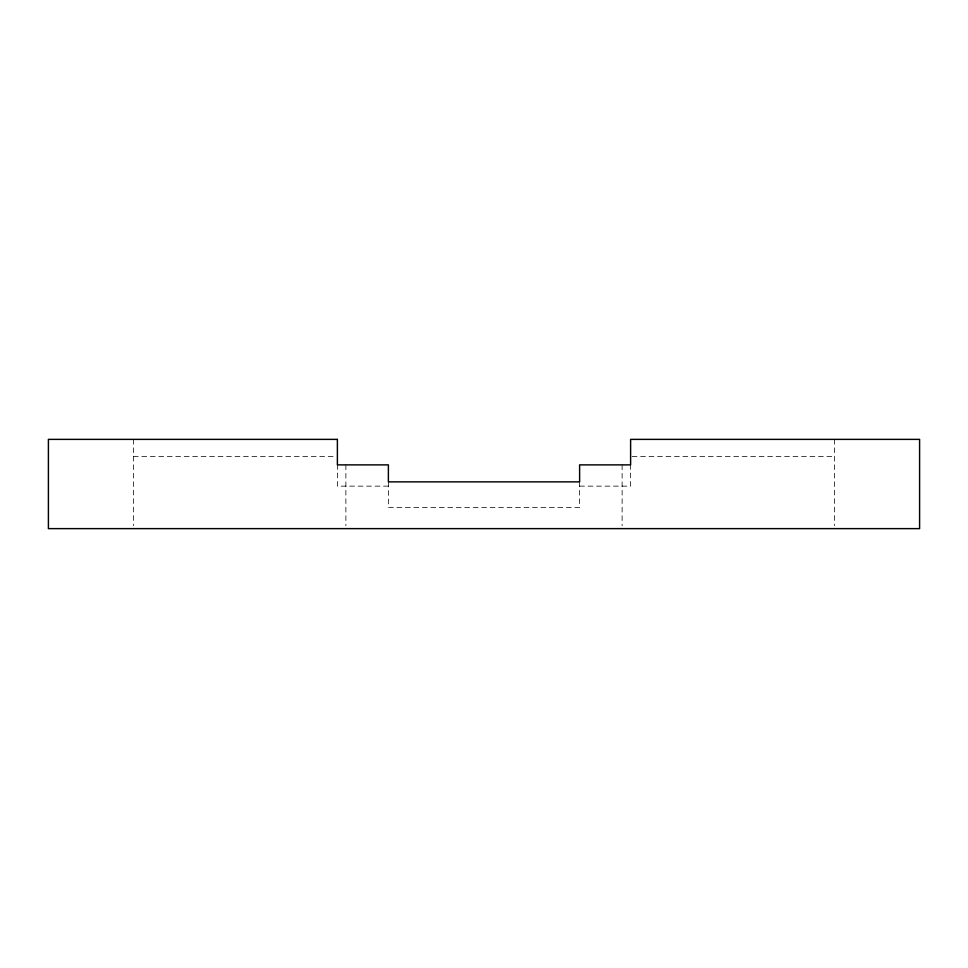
<?xml version="1.0" encoding="UTF-8"?>
<svg xmlns="http://www.w3.org/2000/svg" width="968" height="968" viewBox="0 0 968 968"><rect width="100%" height="100%" fill="white"/><g stroke="black" fill="none" stroke-linecap="round" stroke-linejoin="round"><path stroke-width="0.73" stroke-dasharray="4.84 3.63" d="M133.39 456.376L335.872 456.376M632.128 456.376L834.61 456.376M388.386 486.13L337.384 486.13L337.384 464.882M579.614 486.13L630.616 486.13L630.616 464.882M834.61 439.375L834.61 525.612M622.121 464.882L622.121 525.66M579.614 481.87L579.614 507.377L388.386 507.377L388.386 481.87M345.879 464.882L345.879 525.66M133.39 439.375L133.39 525.612"/><path stroke-width="1.45" d="M337.384 439.375L48.4 439.375L48.4 528.625L919.6 528.625L919.6 439.375L630.616 439.375L630.616 464.882L579.614 464.882L579.614 481.87L388.386 481.87L388.386 464.882L337.384 464.882L337.384 439.375"/></g></svg>
